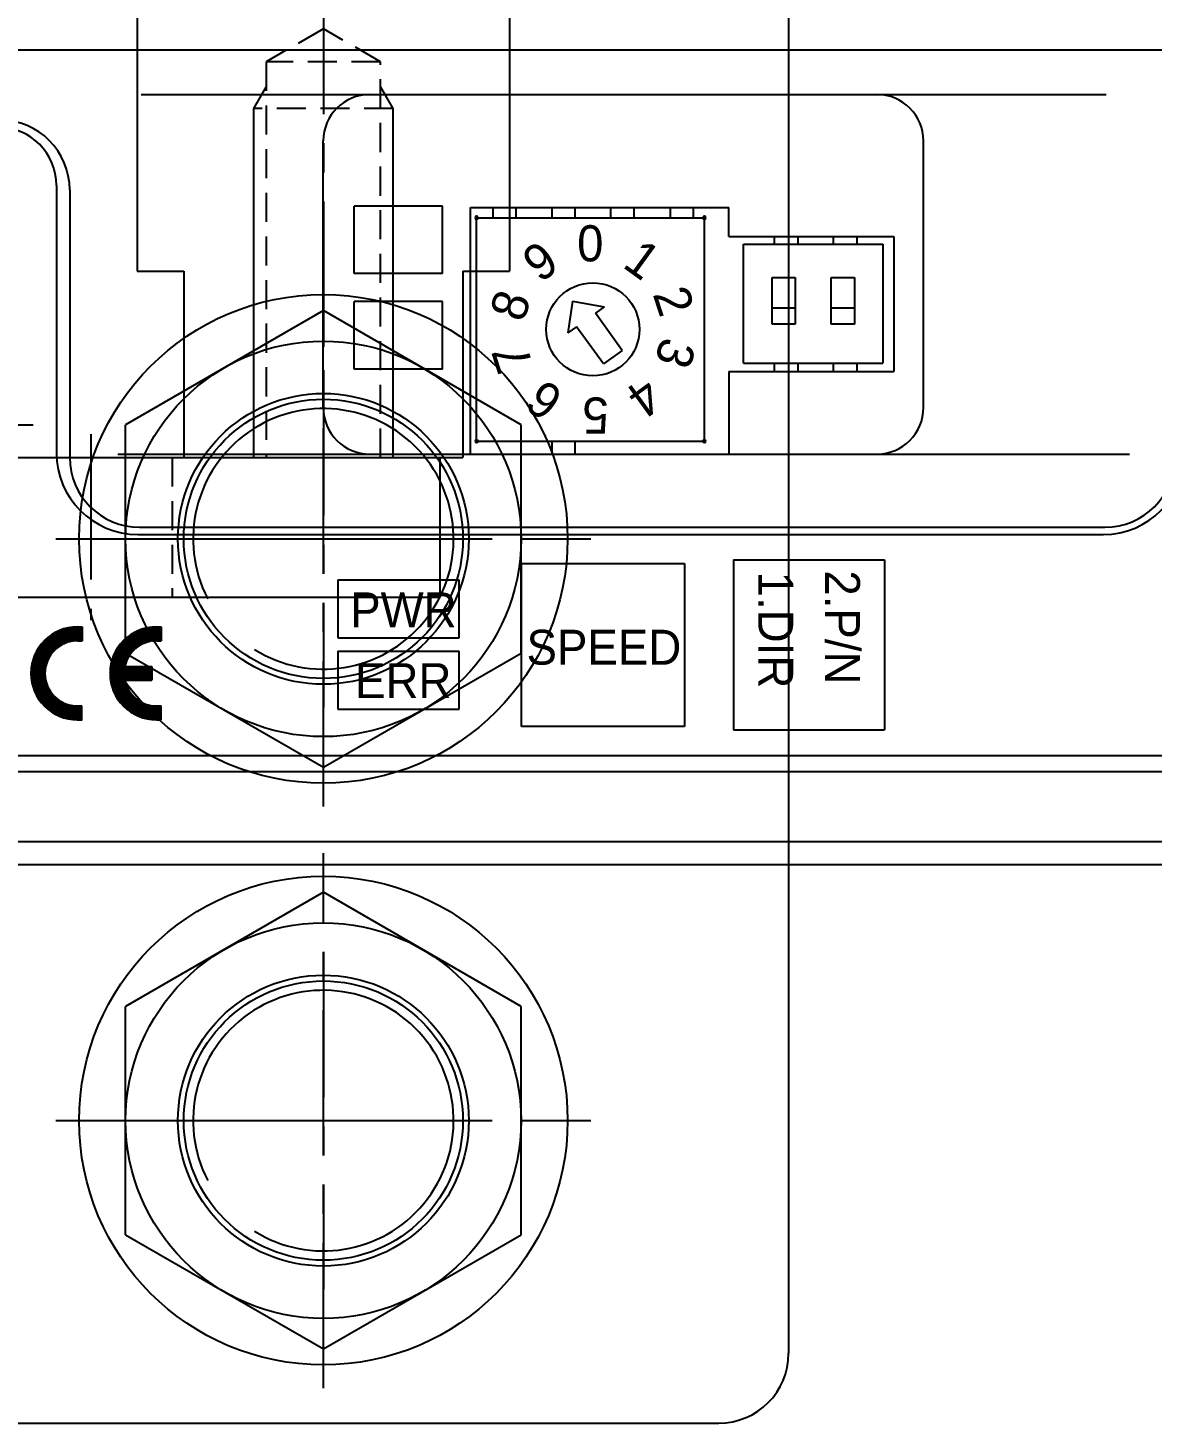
# Model space of a CAD drawing. Header units: inches. Extents: x 0 to 77285, y -118 to 40065.
# Drawn here: x 70759.6 to 70808, y 27927.8 to 27987.8 of the extents above; entities that cross this region are included whole.
import ezdxf

# ---------------------------------------------------------------- set-up
doc = ezdxf.new("R2010")
doc.units = ezdxf.units.IN
doc.header["$LTSCALE"] = 5
doc.header["$MEASUREMENT"] = 0
doc.linetypes.add('CENTER', pattern=[2, 1.25, -0.25, 0.25, -0.25])
doc.linetypes.add('HIDDEN', pattern=[0.375, 0.25, -0.125])
for name, color, linetype in [('11', 1, 'CENTER'), ('22', 2, 'HIDDEN'), ('55', 5, 'Continuous'), ('99', 181, 'Continuous'), ('T', 3, 'Continuous'), ('Y', 60, 'Continuous')]:
    doc.layers.add(name, color=color, linetype=linetype)
doc.styles.add('SCI', font='')
doc.styles.get('SCI').set_extended_font_data('Gulim')

# ---------------------------------------------------------------- blocks, each defined once
blk = doc.blocks.new('A$C362a6d6b')
for p, q in [((-15, 0), (15, 0)), ((-15, 0), (-15, -6)), ((15, 0), (15, -6)), ((-15, -6), (15, -6))]:
    blk.add_line(p, q)
at = {"layer": '11'}
blk.add_line((0, 1), (0, -7), dxfattribs=at)
at = {"layer": '22'}
for p, q in [((-3.5, -6), (-3.5, 0)), ((3.5, 0), (3.5, -6))]:
    blk.add_line(p, q, dxfattribs=at)
blk = doc.blocks.new('A$C21097e61')
for p, q in [((8, 0), (8, -122)), ((-8, 0), (-8, -122)), ((-8, -122), (-6, -122)), ((-6, -122), (-6, -130)), ((6, -122), (8, -122)), ((6, -122), (6, -130)), ((-6, -130), (6, -130))]:
    blk.add_line(p, q)
at = {"layer": '11'}
blk.add_line((0, 1), (0, -131), dxfattribs=at)
at = {"layer": '22'}
for p, q in [((0, -111.58), (-2.459, -113)), ((2.459, -113), (0, -111.58)), ((-2.459, -113), (-2.459, -130)), ((2.459, -113), (-2.459, -113)), ((2.459, -130), (2.459, -113)), ((3, -115), (-3, -115))]:
    blk.add_line(p, q, dxfattribs=at)
at = {"layer": 'T'}
for p, q in [((-2.459, -114.063), (-3, -115)), ((3, -115), (2.459, -114.063)), ((-3, -115), (-3, -130)), ((3, -130), (3, -115))]:
    blk.add_line(p, q, dxfattribs=at)
blk = doc.blocks.new('A$C8b1ceeae')
blk.add_line((-7, -46), (117, -46))
blk = doc.blocks.new('A$C9c3b0687E')
for p, q in [((114.497, 28.5), (8.5, 28.5)), ((114.5, 28.5), (8.5, 28.5)), ((42.668, 26.6), (84.149, 26.6)), ((50.496, 13.145), (50.496, 24.6)), ((76.296, 13.145), (76.296, 24.6)), ((39.028, 22.69), (39.028, 11.19)), ((39.598, 22.5), (39.598, 11)), ((55.625, 21.8), (51.825, 21.8)), ((51.825, 18.9), (51.825, 21.8)), ((55.625, 18.9), (55.625, 21.8)), ((56.825, 11.145), (56.825, 21.745)), ((56.825, 21.745), (67.925, 21.745)), ((57.784, 21.745), (57.784, 21.304)), ((58.784, 21.304), (58.784, 21.745)), ((60.324, 21.745), (60.324, 21.304)), ((61.324, 21.304), (61.324, 21.745)), ((62.864, 21.304), (62.864, 21.745)), ((63.864, 21.304), (63.864, 21.745)), ((65.404, 21.745), (65.404, 21.304)), ((66.404, 21.304), (66.404, 21.745)), ((67.925, 20.496), (67.925, 21.745)), ((57.084, 11.704), (57.084, 21.304)), ((57.084, 21.304), (66.88, 21.304)), ((66.88, 11.704), (66.88, 21.304)), ((67.925, 20.496), (75.025, 20.496)), ((69.896, 20.163), (69.896, 20.496)), ((70.896, 20.496), (70.896, 20.163)), ((72.436, 20.163), (72.436, 20.496)), ((73.436, 20.496), (73.436, 20.163)), ((75.025, 20.496), (75.025, 14.696)), ((68.566, 20.163), (74.546, 20.163)), ((68.566, 15.052), (68.566, 20.163)), ((74.546, 20.163), (74.546, 15.052)), ((55.625, 18.9), (51.825, 18.9)), ((69.786, 18.727), (70.786, 18.727)), ((69.786, 16.727), (69.786, 18.727)), ((70.786, 18.727), (70.786, 16.727)), ((72.326, 18.727), (73.326, 18.727)), ((72.326, 16.727), (72.326, 18.727)), ((73.326, 18.727), (73.326, 16.727)), ((55.625, 17.7), (51.825, 17.7)), ((51.825, 14.8), (51.825, 17.7)), ((55.625, 14.8), (55.625, 17.7)), ((61.206, 17.721), (61.012, 16.348)), ((61.206, 17.721), (62.57, 17.471)), ((62.57, 17.471), (62.197, 17.202)), ((69.786, 17.427), (70.786, 17.427)), ((72.326, 17.427), (73.326, 17.427)), ((63.35, 15.602), (62.197, 17.202)), ((61.386, 16.617), (61.012, 16.348)), ((62.539, 15.018), (61.386, 16.617)), ((70.786, 16.727), (69.786, 16.727)), ((73.326, 16.727), (72.326, 16.727)), ((63.35, 15.602), (62.539, 15.018)), ((68.566, 15.052), (74.546, 15.052)), ((69.896, 14.696), (69.896, 15.052)), ((70.896, 15.052), (70.896, 14.696)), ((72.436, 14.696), (72.436, 15.052)), ((73.436, 15.052), (73.436, 14.696)), ((55.625, 14.8), (51.825, 14.8)), ((67.925, 14.696), (75.025, 14.696)), ((67.925, 14.696), (67.925, 11.145)), ((38.028, 12.389), (14.928, 12.389)), ((57.084, 11.704), (66.88, 11.704)), ((60.324, 11.704), (60.324, 11.145)), ((61.324, 11.145), (61.324, 11.704)), ((41.668, 11.145), (85.149, 11.145)), ((56.825, 11.145), (67.925, 11.145)), ((42.598, 8), (84.099, 8)), ((42.528, 7.69), (84.03, 7.69)), ((68.124, 6.594), (68.124, -0.709)), ((68.124, 6.594), (74.624, 6.594)), ((74.624, 6.594), (74.624, -0.709)), ((51.126, 5.74), (51.126, 3.241)), ((51.126, 5.74), (56.343, 5.74)), ((56.343, 3.241), (56.343, 5.74)), ((37.931, 1.729), (39.921, 3.719)), ((37.932, 1.761), (39.889, 3.719)), ((37.933, 1.794), (39.856, 3.718)), ((37.934, 1.827), (39.823, 3.716)), ((37.936, 1.861), (39.789, 3.714)), ((37.939, 1.896), (39.755, 3.712)), ((37.942, 1.931), (39.72, 3.708)), ((37.946, 1.967), (39.684, 3.704)), ((37.951, 2.004), (39.647, 3.699)), ((37.957, 2.041), (39.609, 3.693)), ((37.964, 2.08), (39.571, 3.687)), ((37.971, 2.119), (39.532, 3.679)), ((37.98, 2.159), (39.491, 3.671)), ((37.99, 2.201), (39.45, 3.661)), ((38.001, 2.244), (39.407, 3.65)), ((38.014, 2.288), (39.362, 3.637)), ((38.028, 2.334), (39.316, 3.623)), ((38.044, 2.382), (39.268, 3.607)), ((39.001, 2.767), (39.953, 3.719)), ((39.144, 2.878), (39.985, 3.719)), ((39.229, 2.932), (40.017, 3.719)), ((39.299, 2.969), (40.049, 3.719)), ((39.359, 2.998), (40.08, 3.719)), ((39.414, 3.021), (40.112, 3.719)), ((39.465, 3.04), (40.129, 3.705)), ((39.513, 3.056), (40.129, 3.673)), ((39.558, 3.069), (40.129, 3.641)), ((39.601, 3.081), (40.129, 3.609)), ((39.93, 3.719), (40.129, 3.719)), ((40.129, 3.719), (40.129, 3.12)), ((41.328, 1.724), (43.323, 3.719)), ((41.329, 1.757), (43.291, 3.719)), ((41.329, 1.789), (43.258, 3.718)), ((41.331, 1.822), (43.225, 3.717)), ((41.333, 1.856), (43.191, 3.715)), ((41.336, 1.891), (43.157, 3.712)), ((41.339, 1.926), (43.122, 3.709)), ((41.343, 1.962), (43.086, 3.705)), ((41.348, 1.998), (43.049, 3.7)), ((41.353, 2.036), (43.012, 3.694)), ((41.36, 2.074), (42.974, 3.688)), ((41.367, 2.113), (42.935, 3.68)), ((41.376, 2.153), (42.894, 3.672)), ((41.385, 2.195), (42.853, 3.662)), ((41.396, 2.237), (42.81, 3.651)), ((41.409, 2.282), (42.766, 3.639)), ((41.423, 2.327), (42.72, 3.625)), ((41.438, 2.375), (42.673, 3.609)), ((42.432, 2.796), (43.355, 3.719)), ((42.555, 2.888), (43.387, 3.719)), ((42.637, 2.938), (43.418, 3.719)), ((42.705, 2.974), (43.45, 3.719)), ((42.765, 3.002), (43.482, 3.719)), ((42.819, 3.024), (43.514, 3.719)), ((42.869, 3.043), (43.526, 3.7)), ((42.916, 3.058), (43.526, 3.668)), ((42.961, 3.071), (43.526, 3.636)), ((43.004, 3.082), (43.526, 3.605)), ((43.327, 3.719), (43.526, 3.719)), ((43.526, 3.719), (43.526, 3.12)), ((38.062, 2.432), (39.218, 3.588)), ((38.083, 2.485), (39.165, 3.567)), ((38.107, 2.541), (39.109, 3.543)), ((38.136, 2.601), (39.049, 3.515)), ((38.169, 2.666), (38.984, 3.481)), ((38.21, 2.739), (38.911, 3.44)), ((38.264, 2.825), (38.826, 3.387)), ((38.342, 2.935), (38.715, 3.308)), ((39.642, 3.09), (40.129, 3.578)), ((39.681, 3.098), (40.129, 3.546)), ((39.719, 3.104), (40.129, 3.514)), ((39.756, 3.109), (40.129, 3.482)), ((39.792, 3.113), (40.129, 3.45)), ((39.827, 3.116), (40.129, 3.419)), ((39.861, 3.118), (40.129, 3.387)), ((39.894, 3.119), (40.129, 3.355)), ((39.926, 3.12), (40.129, 3.323)), ((39.93, 3.12), (40.129, 3.12)), ((39.958, 3.12), (40.129, 3.291)), ((39.989, 3.12), (40.129, 3.26)), ((40.021, 3.12), (40.129, 3.228)), ((40.053, 3.12), (40.129, 3.196)), ((40.085, 3.12), (40.129, 3.164)), ((40.117, 3.12), (40.129, 3.132)), ((41.456, 2.425), (42.623, 3.591)), ((41.477, 2.477), (42.57, 3.571)), ((41.501, 2.533), (42.515, 3.547)), ((41.528, 2.592), (42.456, 3.52)), ((41.561, 2.656), (42.391, 3.487)), ((41.601, 2.728), (42.32, 3.447)), ((41.652, 2.811), (42.237, 3.396)), ((41.725, 2.916), (42.132, 3.323)), ((43.045, 3.091), (43.526, 3.573)), ((43.084, 3.099), (43.526, 3.541)), ((43.122, 3.105), (43.526, 3.509)), ((43.159, 3.11), (43.526, 3.477)), ((43.194, 3.113), (43.526, 3.446)), ((43.229, 3.116), (43.526, 3.414)), ((43.263, 3.118), (43.526, 3.382)), ((43.296, 3.119), (43.526, 3.35)), ((43.327, 3.12), (43.526, 3.12)), ((43.328, 3.12), (43.526, 3.319)), ((43.359, 3.12), (43.526, 3.287)), ((43.391, 3.12), (43.526, 3.255)), ((43.423, 3.12), (43.526, 3.223)), ((43.455, 3.12), (43.526, 3.191)), ((43.487, 3.12), (43.526, 3.16)), ((43.518, 3.12), (43.526, 3.128)), ((51.126, 3.241), (56.343, 3.241)), ((37.931, 1.698), (38.883, 2.649)), ((37.932, 1.666), (38.772, 2.506)), ((37.933, 1.636), (38.719, 2.421)), ((41.329, 1.693), (42.251, 2.616)), ((41.329, 1.662), (42.16, 2.492)), ((41.33, 1.631), (42.109, 2.41)), ((51.126, 2.68), (56.343, 2.68)), ((51.126, 2.68), (51.126, 0.181)), ((56.343, 0.181), (56.343, 2.68)), ((37.935, 1.605), (38.681, 2.352)), ((37.937, 1.576), (38.652, 2.291)), ((37.939, 1.546), (38.629, 2.236)), ((37.942, 1.517), (38.61, 2.186)), ((37.945, 1.488), (38.594, 2.138)), ((37.948, 1.46), (38.581, 2.093)), ((37.952, 1.432), (38.57, 2.05)), ((37.956, 1.405), (38.561, 2.009)), ((37.961, 1.377), (38.553, 1.969)), ((37.966, 1.351), (38.547, 1.931)), ((37.971, 1.324), (38.542, 1.894)), ((37.977, 1.298), (38.538, 1.859)), ((37.982, 1.272), (38.535, 1.824)), ((41.332, 1.601), (42.073, 2.342)), ((41.334, 1.571), (42.046, 2.283)), ((41.336, 1.542), (42.023, 2.229)), ((41.339, 1.513), (42.005, 2.178)), ((41.342, 1.484), (41.989, 2.131)), ((41.346, 1.456), (41.976, 2.086)), ((41.35, 1.428), (41.966, 2.044)), ((41.354, 1.401), (41.974, 2.021)), ((41.359, 1.373), (42.006, 2.021)), ((41.364, 1.347), (42.038, 2.021)), ((41.369, 1.32), (42.07, 2.021)), ((41.375, 1.294), (42.101, 2.021)), ((41.38, 1.268), (42.133, 2.021)), ((41.387, 1.242), (42.165, 2.021)), ((41.393, 1.217), (42.197, 2.021)), ((41.4, 1.192), (42.229, 2.021)), ((41.407, 1.167), (42.26, 2.021)), ((41.414, 1.142), (42.292, 2.021)), ((41.421, 1.118), (42.324, 2.021)), ((41.429, 1.094), (42.356, 2.021)), ((41.437, 1.07), (42.388, 2.021)), ((41.445, 1.047), (42.419, 2.021)), ((41.454, 1.024), (42.451, 2.021)), ((41.463, 1.001), (42.483, 2.021)), ((41.472, 0.978), (42.515, 2.021)), ((41.481, 0.955), (42.547, 2.021)), ((41.96, 2.021), (43.127, 2.021)), ((41.979, 1.421), (42.578, 2.021)), ((42.011, 1.421), (42.61, 2.021)), ((42.042, 1.421), (42.642, 2.021)), ((42.074, 1.421), (42.674, 2.021)), ((42.106, 1.421), (42.705, 2.021)), ((42.138, 1.421), (42.737, 2.021)), ((42.17, 1.421), (42.769, 2.021)), ((42.201, 1.421), (42.801, 2.021)), ((42.233, 1.421), (42.833, 2.021)), ((42.265, 1.421), (42.864, 2.021)), ((42.297, 1.421), (42.896, 2.021)), ((42.329, 1.421), (42.928, 2.021)), ((42.36, 1.421), (42.96, 2.021)), ((42.392, 1.421), (42.992, 2.021)), ((42.424, 1.421), (43.023, 2.021)), ((42.456, 1.421), (43.055, 2.021)), ((42.488, 1.421), (43.087, 2.021)), ((42.519, 1.421), (43.119, 2.021)), ((42.551, 1.421), (43.127, 1.997)), ((42.583, 1.421), (43.127, 1.965)), ((42.615, 1.421), (43.127, 1.933)), ((42.646, 1.421), (43.127, 1.902)), ((42.678, 1.421), (43.127, 1.87)), ((42.71, 1.421), (43.127, 1.838)), ((42.742, 1.421), (43.127, 1.806)), ((43.127, 2.021), (43.127, 1.421)), ((37.989, 1.246), (38.532, 1.79)), ((37.995, 1.221), (38.531, 1.757)), ((38.002, 1.195), (38.531, 1.725)), ((38.009, 1.171), (38.531, 1.693)), ((38.016, 1.146), (38.532, 1.662)), ((38.023, 1.122), (38.534, 1.632)), ((38.031, 1.098), (38.536, 1.602)), ((38.039, 1.074), (38.539, 1.573)), ((38.047, 1.05), (38.542, 1.545)), ((38.056, 1.027), (38.546, 1.517)), ((38.064, 1.004), (38.55, 1.49)), ((38.073, 0.981), (38.555, 1.463)), ((38.083, 0.958), (38.56, 1.436)), ((38.092, 0.936), (38.566, 1.41)), ((38.102, 0.914), (38.572, 1.384)), ((38.111, 0.892), (38.578, 1.359)), ((38.121, 0.87), (38.585, 1.334)), ((38.132, 0.849), (38.593, 1.31)), ((38.142, 0.827), (38.6, 1.285)), ((38.153, 0.806), (38.608, 1.262)), ((38.164, 0.785), (38.617, 1.238)), ((38.175, 0.765), (38.625, 1.215)), ((41.49, 0.933), (41.964, 1.406)), ((41.5, 0.911), (41.97, 1.38)), ((41.51, 0.889), (41.976, 1.355)), ((41.52, 0.867), (41.983, 1.33)), ((41.53, 0.846), (41.991, 1.306)), ((41.541, 0.824), (41.998, 1.282)), ((41.552, 0.803), (42.007, 1.258)), ((41.562, 0.782), (42.015, 1.235)), ((41.574, 0.762), (42.024, 1.212)), ((41.96, 1.421), (43.127, 1.421)), ((42.774, 1.421), (43.127, 1.774)), ((42.805, 1.421), (43.127, 1.743)), ((42.837, 1.421), (43.127, 1.711)), ((42.869, 1.421), (43.127, 1.679)), ((42.901, 1.421), (43.127, 1.647)), ((42.933, 1.421), (43.127, 1.615)), ((42.964, 1.421), (43.127, 1.584)), ((42.996, 1.421), (43.127, 1.552)), ((43.028, 1.421), (43.127, 1.52)), ((43.06, 1.421), (43.127, 1.488)), ((43.092, 1.421), (43.127, 1.456)), ((43.123, 1.421), (43.127, 1.425)), ((38.186, 0.744), (38.634, 1.192)), ((38.198, 0.724), (38.644, 1.17)), ((38.209, 0.704), (38.654, 1.148)), ((38.221, 0.684), (38.664, 1.126)), ((38.234, 0.664), (38.674, 1.105)), ((38.246, 0.645), (38.684, 1.084)), ((38.258, 0.626), (38.695, 1.063)), ((38.271, 0.606), (38.707, 1.042)), ((38.284, 0.588), (38.718, 1.022)), ((38.297, 0.569), (38.73, 1.002)), ((38.31, 0.55), (38.742, 0.982)), ((38.324, 0.532), (38.754, 0.963)), ((38.337, 0.514), (38.767, 0.943)), ((38.351, 0.496), (38.78, 0.924)), ((38.365, 0.478), (38.793, 0.906)), ((38.379, 0.46), (38.806, 0.887)), ((38.394, 0.443), (38.82, 0.869)), ((38.408, 0.426), (38.834, 0.851)), ((38.423, 0.409), (38.848, 0.834)), ((38.438, 0.392), (38.863, 0.817)), ((38.453, 0.375), (38.877, 0.799)), ((38.468, 0.358), (38.892, 0.783)), ((38.483, 0.342), (38.907, 0.766)), ((38.499, 0.326), (38.923, 0.75)), ((38.515, 0.31), (38.939, 0.734)), ((38.531, 0.294), (38.955, 0.718)), ((38.547, 0.278), (38.971, 0.702)), ((38.563, 0.263), (38.987, 0.687)), ((38.58, 0.248), (39.004, 0.672)), ((38.596, 0.232), (39.021, 0.657)), ((38.613, 0.218), (39.038, 0.643)), ((38.63, 0.203), (39.056, 0.629)), ((38.648, 0.188), (39.074, 0.615)), ((38.665, 0.174), (39.092, 0.601)), ((41.585, 0.741), (42.033, 1.189)), ((41.597, 0.721), (42.042, 1.167)), ((41.608, 0.701), (42.052, 1.145)), ((41.62, 0.681), (42.062, 1.123)), ((41.632, 0.661), (42.072, 1.102)), ((41.645, 0.642), (42.083, 1.08)), ((41.657, 0.623), (42.094, 1.06)), ((41.67, 0.604), (42.105, 1.039)), ((41.683, 0.585), (42.117, 1.019)), ((41.696, 0.566), (42.129, 0.999)), ((41.709, 0.548), (42.141, 0.979)), ((41.723, 0.529), (42.153, 0.96)), ((41.736, 0.511), (42.166, 0.941)), ((41.75, 0.493), (42.179, 0.922)), ((41.764, 0.475), (42.192, 0.903)), ((41.778, 0.458), (42.205, 0.885)), ((41.793, 0.44), (42.219, 0.867)), ((41.807, 0.423), (42.233, 0.849)), ((41.822, 0.406), (42.247, 0.831)), ((41.837, 0.389), (42.262, 0.814)), ((41.852, 0.372), (42.276, 0.797)), ((41.867, 0.356), (42.291, 0.78)), ((41.883, 0.34), (42.307, 0.764)), ((41.898, 0.323), (42.322, 0.747)), ((41.914, 0.307), (42.338, 0.731)), ((41.93, 0.292), (42.354, 0.716)), ((41.946, 0.276), (42.37, 0.7)), ((41.963, 0.261), (42.387, 0.685)), ((41.979, 0.245), (42.404, 0.67)), ((41.996, 0.23), (42.421, 0.655)), ((42.013, 0.215), (42.438, 0.641)), ((42.03, 0.201), (42.456, 0.626)), ((42.047, 0.186), (42.474, 0.612)), ((38.683, 0.16), (39.11, 0.587)), ((38.7, 0.146), (39.129, 0.574)), ((38.718, 0.132), (39.148, 0.561)), ((38.736, 0.118), (39.167, 0.549)), ((38.755, 0.105), (39.186, 0.536)), ((38.773, 0.091), (39.206, 0.524)), ((38.792, 0.078), (39.226, 0.512)), ((38.811, 0.065), (39.246, 0.501)), ((38.83, 0.053), (39.267, 0.489)), ((38.849, 0.04), (39.287, 0.478)), ((38.869, 0.028), (39.308, 0.468)), ((38.888, 0.016), (39.33, 0.457)), ((38.908, 0.004), (39.352, 0.447)), ((38.928, -0.008), (39.374, 0.437)), ((38.948, -0.02), (39.396, 0.428)), ((38.969, -0.031), (39.419, 0.419)), ((38.989, -0.042), (39.442, 0.41)), ((39.01, -0.053), (39.465, 0.402)), ((39.031, -0.064), (39.489, 0.394)), ((39.052, -0.074), (39.513, 0.386)), ((39.074, -0.085), (39.537, 0.378)), ((39.096, -0.095), (39.562, 0.371)), ((39.118, -0.105), (39.587, 0.365)), ((39.14, -0.114), (39.613, 0.359)), ((39.162, -0.124), (39.639, 0.353)), ((39.185, -0.133), (39.665, 0.347)), ((39.207, -0.142), (39.692, 0.343)), ((39.23, -0.151), (39.719, 0.338)), ((39.254, -0.159), (39.747, 0.334)), ((39.277, -0.168), (39.776, 0.331)), ((39.301, -0.176), (39.804, 0.328)), ((39.325, -0.184), (39.834, 0.326)), ((39.349, -0.191), (39.864, 0.324)), ((39.374, -0.198), (39.895, 0.323)), ((39.398, -0.205), (39.926, 0.322)), ((39.424, -0.212), (39.958, 0.322)), ((39.449, -0.219), (39.99, 0.322)), ((39.474, -0.225), (40.021, 0.322)), ((39.5, -0.231), (40.053, 0.322)), ((39.527, -0.236), (40.085, 0.322)), ((39.553, -0.241), (40.117, 0.322)), ((39.58, -0.246), (40.129, 0.303)), ((39.607, -0.251), (40.129, 0.271)), ((39.635, -0.255), (40.129, 0.239)), ((39.662, -0.259), (40.129, 0.208)), ((39.691, -0.263), (40.129, 0.176)), ((39.719, -0.266), (40.129, 0.144)), ((39.748, -0.269), (40.129, 0.112)), ((39.777, -0.271), (40.129, 0.08)), ((39.807, -0.273), (40.129, 0.049)), ((39.837, -0.275), (40.129, 0.017)), ((39.917, 0.322), (40.117, 0.322)), ((40.117, -0.277), (40.117, 0.322)), ((42.065, 0.172), (42.492, 0.599)), ((42.082, 0.158), (42.51, 0.585)), ((42.1, 0.144), (42.529, 0.572)), ((42.118, 0.13), (42.547, 0.559)), ((42.136, 0.116), (42.567, 0.547)), ((42.154, 0.103), (42.586, 0.534)), ((42.173, 0.089), (42.606, 0.522)), ((42.192, 0.076), (42.626, 0.51)), ((42.211, 0.063), (42.646, 0.499)), ((42.23, 0.051), (42.667, 0.488)), ((42.249, 0.038), (42.688, 0.477)), ((42.268, 0.026), (42.709, 0.466)), ((42.288, 0.014), (42.73, 0.456)), ((42.308, 0.002), (42.752, 0.446)), ((42.328, -0.01), (42.774, 0.436)), ((42.348, -0.021), (42.796, 0.427)), ((42.369, -0.033), (42.819, 0.418)), ((42.389, -0.044), (42.842, 0.409)), ((42.41, -0.055), (42.865, 0.4)), ((42.431, -0.066), (42.889, 0.392)), ((42.453, -0.076), (42.913, 0.385)), ((42.474, -0.086), (42.938, 0.377)), ((42.496, -0.096), (42.963, 0.37)), ((42.518, -0.106), (42.988, 0.364)), ((42.54, -0.116), (43.014, 0.358)), ((42.562, -0.125), (43.04, 0.352)), ((42.585, -0.135), (43.066, 0.347)), ((42.608, -0.143), (43.093, 0.342)), ((42.631, -0.152), (43.121, 0.337)), ((42.654, -0.161), (43.148, 0.334)), ((42.678, -0.169), (43.177, 0.33)), ((42.701, -0.177), (43.206, 0.327)), ((42.725, -0.185), (43.235, 0.325)), ((42.75, -0.192), (43.266, 0.324)), ((42.774, -0.199), (43.296, 0.323)), ((42.799, -0.206), (43.328, 0.322)), ((42.824, -0.213), (43.36, 0.322)), ((42.85, -0.219), (43.391, 0.322)), ((42.875, -0.226), (43.423, 0.322)), ((42.901, -0.231), (43.455, 0.322)), ((42.928, -0.237), (43.487, 0.322)), ((42.954, -0.242), (43.519, 0.322)), ((42.981, -0.247), (43.526, 0.298)), ((43.008, -0.252), (43.526, 0.266)), ((43.036, -0.256), (43.526, 0.235)), ((43.064, -0.26), (43.526, 0.203)), ((43.092, -0.263), (43.526, 0.171)), ((43.12, -0.267), (43.526, 0.139)), ((43.149, -0.269), (43.526, 0.108)), ((43.179, -0.272), (43.526, 0.076)), ((43.209, -0.274), (43.526, 0.044)), ((43.239, -0.275), (43.526, 0.012)), ((43.323, 0.322), (43.523, 0.322)), ((43.523, -0.277), (43.523, 0.322)), ((51.126, 0.181), (56.343, 0.181)), ((39.868, -0.276), (40.129, -0.015)), ((39.899, -0.277), (40.129, -0.047)), ((39.917, -0.277), (40.117, -0.277)), ((39.931, -0.277), (40.129, -0.079)), ((39.962, -0.277), (40.129, -0.11)), ((39.994, -0.277), (40.129, -0.142)), ((40.026, -0.277), (40.129, -0.174)), ((40.058, -0.277), (40.129, -0.206)), ((40.09, -0.277), (40.129, -0.237)), ((40.121, -0.277), (40.129, -0.269)), ((43.27, -0.276), (43.526, -0.02)), ((43.301, -0.277), (43.526, -0.051)), ((43.323, -0.277), (43.523, -0.277)), ((43.332, -0.277), (43.526, -0.083)), ((43.364, -0.277), (43.526, -0.115)), ((43.396, -0.277), (43.526, -0.147)), ((43.428, -0.277), (43.526, -0.179)), ((43.46, -0.277), (43.526, -0.21)), ((43.491, -0.277), (43.526, -0.242)), ((43.523, -0.277), (43.526, -0.274)), ((68.124, -0.709), (74.624, -0.709)), ((16.428, -1.81), (105.928, -1.81)), ((16.497, -2.5), (105.997, -2.5)), ((6.497, -5.5), (114.497, -5.5)), ((6.5, -5.5), (114.5, -5.5))]:
    blk.add_line(p, q)
at = {"ltscale": 5}
for p, q in [((59.024, -0.562), (59.024, 6.438)), ((59.024, 6.438), (66.024, 6.438)), ((59.024, -0.562), (59.024, 6.438)), ((66.024, 6.438), (66.024, -0.562)), ((66.024, -0.562), (59.024, -0.562))]:
    blk.add_line(p, q, dxfattribs=at)
blk.add_circle((62.084, 16.504), 2)
for centre, radius, start, end in [((52.496, 24.6), 2, 90, 180), ((74.296, 24.6), 2, 0, 90), ((36.528, 22.69), 2.5, 0, 90), ((36.598, 22.5), 3, 0, 90), ((57.084, 21.304), 0.0635, 0, 180), ((57.084, 21.304), 0.0635, 0, 180), ((57.084, 21.304), 0.0635, 180, 0), ((57.084, 21.304), 0.0635, 180, 0), ((66.88, 21.304), 0.0635, 0, 180), ((66.88, 21.304), 0.0635, 180, 0), ((52.496, 13.145), 2, 180, 270), ((74.296, 13.145), 2, 270, 0), ((57.084, 11.704), 0.0635, 0, 180), ((57.084, 11.704), 0.0635, 0, 180), ((57.084, 11.704), 0.0635, 180, 0), ((57.084, 11.704), 0.0635, 180, 0), ((66.88, 11.704), 0.0635, 0, 180), ((66.88, 11.704), 0.0635, 180, 0), ((42.528, 11.19), 3.5, 180, 270), ((42.598, 11), 3, 180, 270), ((84.03, 11.19), 3.5, 270, 0), ((84.099, 11), 3, 270, 0), ((39.93, 1.721), 1.998, 90, 270), ((43.327, 1.721), 1.998, 90, 270), ((39.93, 1.721), 1.399, 90, 270), ((43.327, 1.721), 1.399, 90, 167.62637), ((43.327, 1.721), 1.399, 192.37363, 270)]:
    blk.add_arc(centre, radius, start, end)
at = {"style": 'SCI'}
for s, height, p in [('0', 1.552, (61.41, 19.427)), ('PWR', 1.5, (51.653, 3.7)), ('SPEED', 1.5, (59.233, 2.094)), ('ERR', 1.5, (51.863, 0.658))]:
    blk.add_text(s, height=height, dxfattribs=at).set_placement(p)
for s, height, rotation, p in [('9', 1.552, 36, (59.817, 18.471)), ('1', 1.552, 324, (63.309, 19.211)), ('8', 1.552, 72, (59.095, 16.764)), ('2', 1.552, 288, (64.649, 18.026)), ('3', 1.552, 252, (65.073, 16.244)), ('7', 1.552, 108, (59.524, 14.955)), ('6', 1.552, 144, (60.909, 13.745)), ('4', 1.552, 216, (64.315, 14.525)), ('5', 1.552, 180, (62.766, 13.578)), ('2.P/N', 1.5, 270, (72.066, 6.149)), ('1.DIR', 1.5, 270, (69.199, 6.093))]:
    blk.add_text(s, height=height, rotation=rotation, dxfattribs=at).set_placement(p)
blk = doc.blocks.new('A$C4762031a')
for p, q in [((20, 0), (20, -67)), ((-17, -70), (17, -70))]:
    blk.add_line(p, q)
for centre in [(0, -32), (0, -57)]:
    blk.add_circle(centre, 6.25)
blk.add_arc((17, -67), 3, 270, 0)
at = {"layer": '11'}
for p, q in [((0, -24.75), (0, -39.25)), ((-7.25, -32), (7.25, -32)), ((0, -49.75), (0, -64.25)), ((-7.25, -57), (7.25, -57))]:
    blk.add_line(p, q, dxfattribs=at)
blk = doc.blocks.new('A$C037ba475')
for p, q in [((0, 9.815), (-8.5, 4.907)), ((8.5, 4.907), (0, 9.815)), ((-8.5, -4.907), (-8.5, 4.907)), ((8.5, -4.907), (8.5, 4.907)), ((-8.5, -4.907), (0, -9.815)), ((0, -9.815), (8.5, -4.907))]:
    blk.add_line(p, q)
for radius in [10.5, 8.5, 6]:
    blk.add_circle((0, 0), radius)
at = {"layer": '11'}
for p, q in [((0, -11.5), (0, 11.5)), ((-11.5, 0), (11.5, 0))]:
    blk.add_line(p, q, dxfattribs=at)
at = {"layer": 'T'}
blk.add_arc((0, 0), 5.6, 238.08809, 207.40756, dxfattribs=at)
blk = doc.blocks.new('A$C9345a28b')
blk.add_blockref('A$C4762031a', (202.5, -58, 0))
at = {"layer": '55'}
for p in [(202.5, -90, 0), (202.5, -115, 0)]:
    blk.add_blockref('A$C037ba475', p, dxfattribs=at)
at = {"layer": '99'}
blk.add_blockref('A$C9c3b0687E', (152, -97.5, 0), dxfattribs=at)
at = {"layer": 'Y'}
blk.add_blockref('A$C8b1ceeae', (157.5, -58, 0), dxfattribs=at)
blk = doc.blocks.new('A$C368a4807')
for name, p in [('A$C21097e61', (202.5, 43.5, 0)), ('A$C9345a28b', (0, 0)), ('A$C362a6d6b', (192.5, -86.5, 0))]:
    blk.add_blockref(name, p)

msp = doc.modelspace()

# ---------------------------------------------------------------- block references
msp.add_blockref('A$C368a4807', (70569.82571066, 28055.79321227))

doc.saveas('drawing.dxf')
